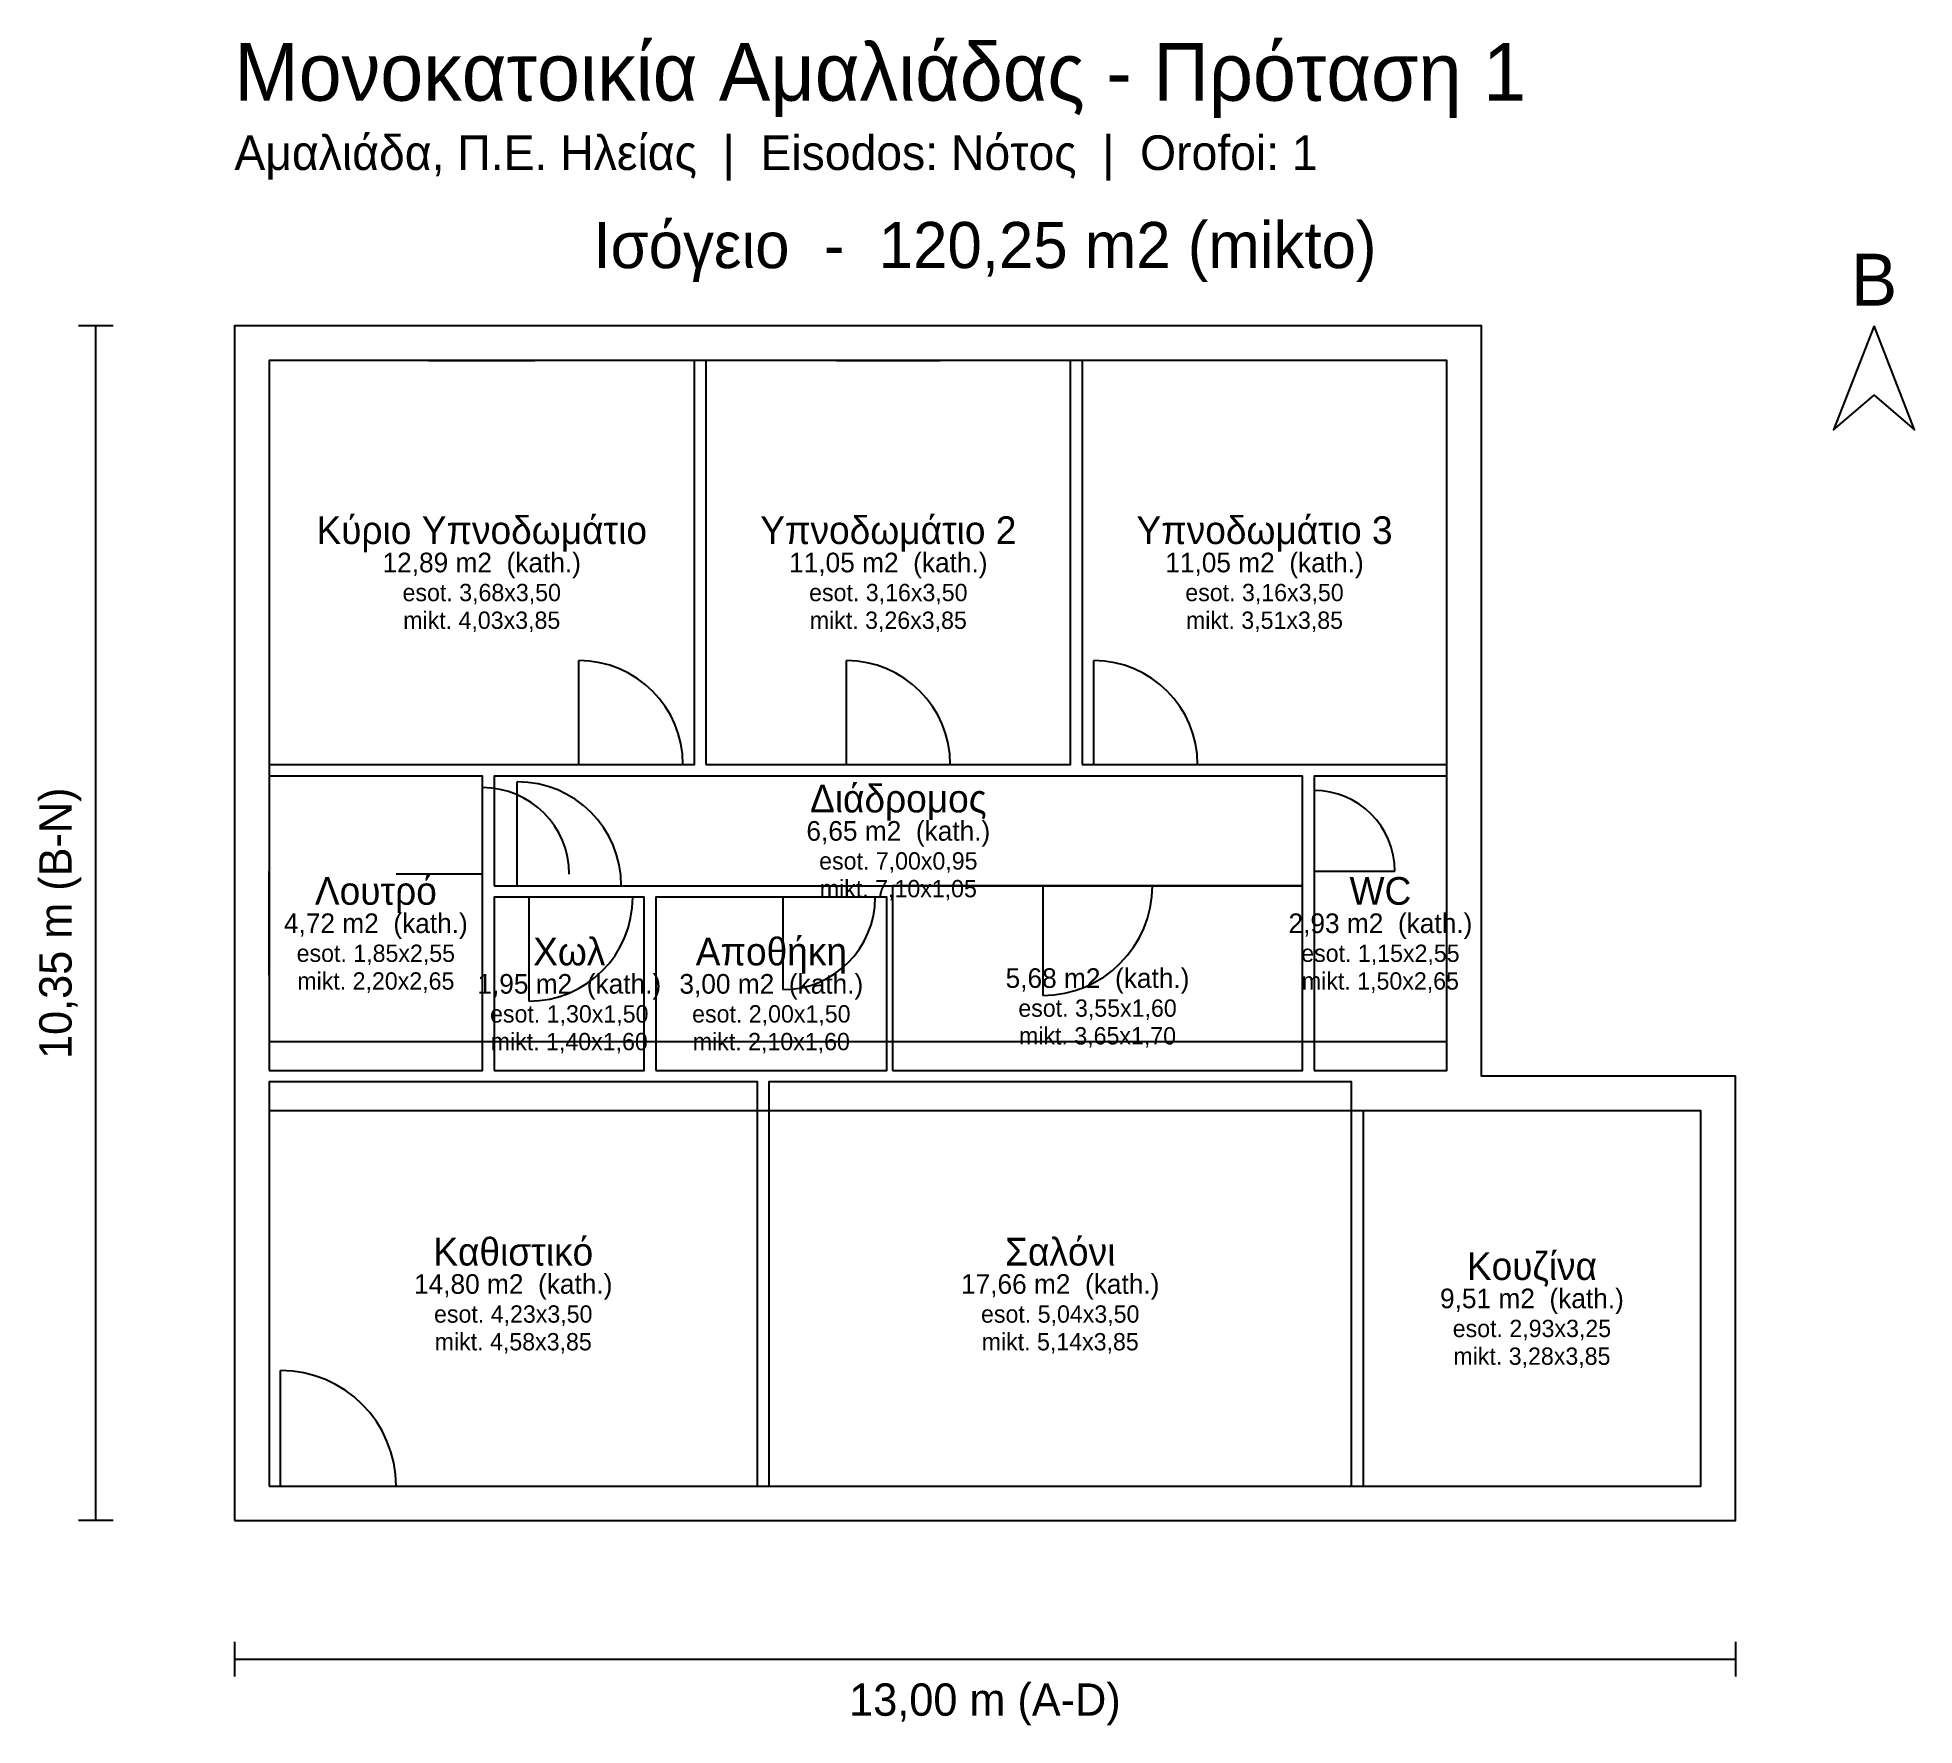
# Model space of a CAD drawing. Header units: metres. Extents: x -1.7 to 14.6, y -1.8 to 12.8.
import ezdxf
from ezdxf.enums import TextEntityAlignment as Align

# ---------------------------------------------------------------- set-up
doc = ezdxf.new("R2010")
doc.units = ezdxf.units.M
for name, color, linetype in [('DIMS', 4, 'CONTINUOUS'), ('NORTH', 2, 'CONTINUOUS'), ('OPENINGS', 1, 'CONTINUOUS'), ('OUTLINE', 7, 'CONTINUOUS'), ('ROOMS', 3, 'CONTINUOUS'), ('TEXT', 7, 'CONTINUOUS'), ('TITLE', 5, 'CONTINUOUS'), ('WALLS', 8, 'CONTINUOUS')]:
    doc.layers.add(name, color=color, linetype=linetype)

msp = doc.modelspace()

# ---------------------------------------------------------------- linework, layer by layer
at = {"layer": 'DIMS'}
for p, q in [((-1.05, 10.35), (-1.35, 10.35)), ((-1.2, 0), (-1.2, 10.35)), ((-1.05, 0), (-1.35, 0)), ((0, -1.05), (0, -1.35)), ((13, -1.05), (13, -1.35)), ((0, -1.2), (13, -1.2))]:
    msp.add_line(p, q, dxfattribs=at)
at = {"layer": 'NORTH'}
msp.add_lwpolyline([(14.2, 10.35), (13.85, 9.45), (14.2, 9.75), (14.55, 9.45)], close=True, dxfattribs=at)
at = {"layer": 'OPENINGS'}
for p, q in [((1.6816, 10.05), (2.6026, 10.05)), ((5.2132, 10.05), (6.1132, 10.05)), ((10.5, 7.85), (10.5, 8.75)), ((2.9842, 6.55), (2.9842, 7.45)), ((5.3, 6.55), (5.3, 7.45)), ((7.4421, 6.55), (7.4421, 7.45)), ((2.45, 5.5), (2.45, 6.4)), ((0.3, 4.725), (0.3, 5.625)), ((2.15, 5.6), (1.4, 5.6)), ((9.35, 5.625), (10.05, 5.625)), ((10.5, 4.725), (10.5, 5.625)), ((2.55, 5.4), (2.55, 4.5)), ((4.75, 5.4), (4.75, 4.6)), ((7, 5.5), (7, 4.55)), ((0.4, 0.3), (0.4, 1.3)), ((1.8861, 0.3), (2.9435, 0.3)), ((6.5213, 0.3), (7.7825, 0.3)), ((10.7871, 0.3), (11.6871, 0.3))]:
    msp.add_line(p, q, dxfattribs=at)
for centre, radius, start, end in [((2.9842, 6.55), 0.9, 0, 90), ((5.3, 6.55), 0.9, 0, 90), ((7.4421, 6.55), 0.9, 0, 90), ((2.15, 5.6), 0.75, 0, 90), ((2.45, 5.5), 0.9, 0, 90), ((9.35, 5.625), 0.7, 0, 90), ((2.55, 5.4), 0.9, 270, 360), ((4.75, 5.4), 0.8, 270, 360), ((7, 5.5), 0.95, 270, 360), ((0.4, 0.3), 1, 0, 90)]:
    msp.add_arc(centre, radius, start, end, dxfattribs=at)
at = {"layer": 'OUTLINE'}
msp.add_lwpolyline([(0, 0), (13, 0), (13, 3.85), (10.8, 3.85), (10.8, 10.35), (0, 10.35)], close=True, dxfattribs=at)
at = {"layer": 'ROOMS'}
for points in [[(0.3, 6.55), (3.9842, 6.55), (3.9842, 10.05), (0.3, 10.05)], [(4.0842, 6.55), (7.2421, 6.55), (7.2421, 10.05), (4.0842, 10.05)], [(7.3421, 6.55), (10.5, 6.55), (10.5, 10.05), (7.3421, 10.05)], [(0.3, 3.9), (2.15, 3.9), (2.15, 6.45), (0.3, 6.45)], [(2.25, 5.5), (9.25, 5.5), (9.25, 6.45), (2.25, 6.45)], [(9.35, 3.9), (10.5, 3.9), (10.5, 6.45), (9.35, 6.45)], [(2.25, 3.9), (3.55, 3.9), (3.55, 5.4), (2.25, 5.4)], [(3.65, 3.9), (5.65, 3.9), (5.65, 5.4), (3.65, 5.4)], [(5.7, 3.9), (9.25, 3.9), (9.25, 5.5), (5.7, 5.5)], [(0.3, 0.3), (4.5297, 0.3), (4.5297, 3.8), (0.3, 3.8)], [(4.6297, 0.3), (9.6742, 0.3), (9.6742, 3.8), (4.6297, 3.8)], [(9.7742, 0.3), (12.7, 0.3), (12.7, 3.55), (9.7742, 3.55)]]:
    msp.add_lwpolyline(points, close=True, dxfattribs=at)
at = {"layer": 'WALLS'}
for points in [[(0.3, 4.15), (10.5, 4.15), (10.5, 10.05), (0.3, 10.05)], [(0.3, 0.3), (12.7, 0.3), (12.7, 3.55), (0.3, 3.55)]]:
    msp.add_lwpolyline(points, close=True, dxfattribs=at)

# ---------------------------------------------------------------- texts
at = {"layer": 'DIMS'}
msp.add_text('10,35 m (B-N)', height=0.28, rotation=90, dxfattribs=at).set_placement((-1.55, 5.175), align=Align.MIDDLE_CENTER)
msp.add_text('13,00 m (A-D)', height=0.28, dxfattribs=at).set_placement((6.5, -1.55), align=Align.MIDDLE_CENTER)
at = {"layer": 'NORTH'}
msp.add_text('B', height=0.45, dxfattribs=at).set_placement((14.2, 10.75), align=Align.MIDDLE_CENTER)
at = {"layer": 'TEXT'}
for s, height, p in [('Κύριο Υπνοδωμάτιο', 0.24, (2.1421, 8.58)), ('Υπνοδωμάτιο 2', 0.24, (5.6632, 8.58)), ('Υπνοδωμάτιο 3', 0.24, (8.9211, 8.58)), ('12,89 m2  (kath.)', 0.17, (2.1421, 8.3)), ('11,05 m2  (kath.)', 0.17, (5.6632, 8.3)), ('11,05 m2  (kath.)', 0.17, (8.9211, 8.3)), ('esot. 3,68x3,50', 0.15, (2.1421, 8.04)), ('esot. 3,16x3,50', 0.15, (5.6632, 8.04)), ('esot. 3,16x3,50', 0.15, (8.9211, 8.04)), ('mikt. 4,03x3,85', 0.15, (2.1421, 7.8)), ('mikt. 3,26x3,85', 0.15, (5.6632, 7.8)), ('mikt. 3,51x3,85', 0.15, (8.9211, 7.8)), ('Διάδρομος', 0.24, (5.75, 6.255)), ('6,65 m2  (kath.)', 0.17, (5.75, 5.975)), ('esot. 7,00x0,95', 0.15, (5.75, 5.715)), ('Λουτρό', 0.24, (1.225, 5.455)), ('mikt. 7,10x1,05', 0.15, (5.75, 5.475)), ('WC', 0.24, (9.925, 5.455)), ('4,72 m2  (kath.)', 0.17, (1.225, 5.175)), ('2,93 m2  (kath.)', 0.17, (9.925, 5.175)), ('Χωλ', 0.24, (2.9, 4.93)), ('Αποθήκη', 0.24, (4.65, 4.93)), ('esot. 1,85x2,55', 0.15, (1.225, 4.915)), ('esot. 1,15x2,55', 0.15, (9.925, 4.915)), ('mikt. 2,20x2,65', 0.15, (1.225, 4.675)), ('1,95 m2  (kath.)', 0.17, (2.9, 4.65)), ('3,00 m2  (kath.)', 0.17, (4.65, 4.65)), ('5,68 m2  (kath.)', 0.17, (7.475, 4.7)), ('mikt. 1,50x2,65', 0.15, (9.925, 4.675)), ('esot. 1,30x1,50', 0.15, (2.9, 4.39)), ('esot. 2,00x1,50', 0.15, (4.65, 4.39)), ('esot. 3,55x1,60', 0.15, (7.475, 4.44)), ('mikt. 1,40x1,60', 0.15, (2.9, 4.15)), ('mikt. 2,10x1,60', 0.15, (4.65, 4.15)), ('mikt. 3,65x1,70', 0.15, (7.475, 4.2)), ('Καθιστικό', 0.24, (2.4148, 2.33)), ('Σαλόνι', 0.24, (7.1519, 2.33)), ('Κουζίνα', 0.24, (11.2371, 2.205)), ('14,80 m2  (kath.)', 0.17, (2.4148, 2.05)), ('17,66 m2  (kath.)', 0.17, (7.1519, 2.05)), ('9,51 m2  (kath.)', 0.17, (11.2371, 1.925)), ('esot. 4,23x3,50', 0.15, (2.4148, 1.79)), ('esot. 5,04x3,50', 0.15, (7.1519, 1.79)), ('mikt. 4,58x3,85', 0.15, (2.4148, 1.55)), ('mikt. 5,14x3,85', 0.15, (7.1519, 1.55)), ('esot. 2,93x3,25', 0.15, (11.2371, 1.665)), ('mikt. 3,28x3,85', 0.15, (11.2371, 1.425))]:
    msp.add_text(s, height=height, dxfattribs=at).set_placement(p, align=Align.MIDDLE_CENTER)
at = {"layer": 'TITLE'}
for s, height, p in [('Μονοκατοικία Αμαλιάδας - Πρόταση 1', 0.5, (0, 12.55)), ('Αμαλιάδα, Π.Ε. Ηλείας  |  Eisodos: Νότος  |  Orofoi: 1', 0.3, (0, 11.85))]:
    msp.add_text(s, height=height, dxfattribs=at).set_placement(p, align=Align.MIDDLE_LEFT)
msp.add_text('Ισόγειο  -  120,25 m2 (mikto)', height=0.4, dxfattribs=at).set_placement((6.5, 11.05), align=Align.MIDDLE_CENTER)

doc.saveas('drawing.dxf')
